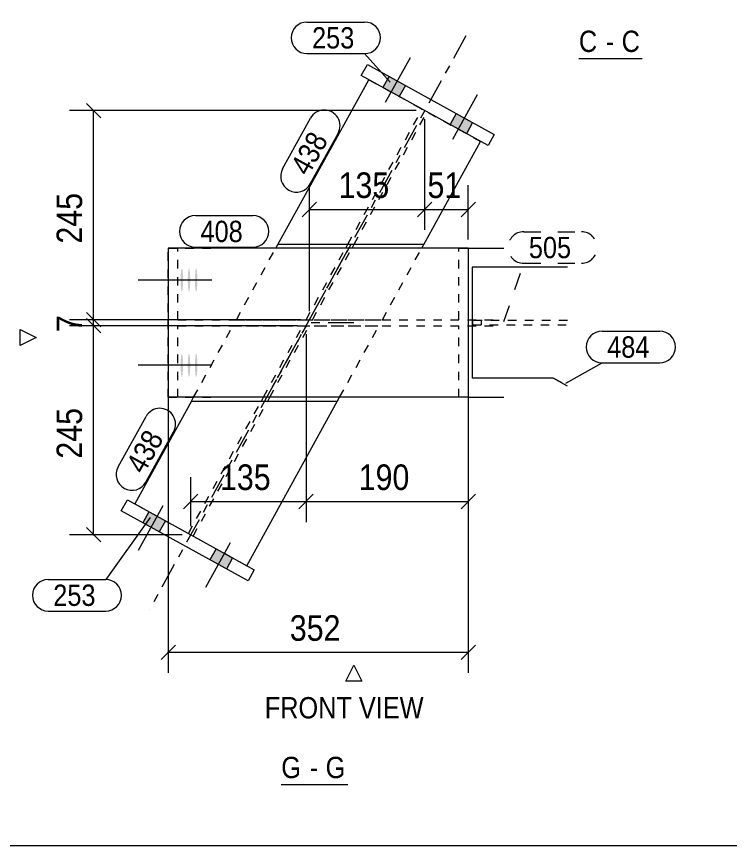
# Model space of a CAD drawing. Header units: millimetres. Extents: x 2 to 579, y 1 to 405.
# Drawn here: x 250.8 to 334.5, y 5 to 102.2 of the extents above; entities that cross this region are included whole.
import ezdxf

# ---------------------------------------------------------------- set-up
doc = ezdxf.new("R2010")
doc.units = ezdxf.units.MM
for name, pattern in [('XKITLINE00', [0]), ('XKITLINE01', [4, 1, -1, 1, -1]), ('XKITLINE02', [4, 2, -2]), ('XKITLINE03', [6, 3, -1, 1, -1])]:
    doc.linetypes.add(name, pattern=pattern)
for name, color, linetype, lineweight in [('Bolt', 3, 'Continuous', 0), ('Dimensions', 7, 'Continuous', 0), ('DrawingSheet', 5, 'Continuous', 0), ('OtherObjectType', 7, 'Continuous', 0), ('Part', 2, 'Continuous', 0), ('PartMark', 7, 'Continuous', 0)]:
    doc.layers.add(name, color=color, linetype=linetype, lineweight=lineweight)
doc.styles.add('ARIAL', font='ARIAL.TTF')

# ---------------------------------------------------------------- blocks, each defined once
blk = doc.blocks.new('*A91')
at = {"layer": 'Bolt'}
for points in [[(270.043, 71.322), (270.043, 71.355), (270.043, 71.388), (270.043, 71.421), (270.044, 71.454), (270.044, 71.487), (270.045, 71.52), (270.045, 71.552), (270.046, 71.585), (270.047, 71.617), (270.048, 71.649), (270.049, 71.681), (270.05, 71.712), (270.051, 71.744), (270.052, 71.775), (270.053, 71.805), (270.055, 71.836), (270.056, 71.866), (270.058, 71.896), (270.059, 71.925), (270.061, 71.954), (270.063, 71.983), (270.064, 72.011), (270.066, 72.039), (270.068, 72.066), (270.07, 72.093), (270.072, 72.119), (270.075, 72.145), (270.077, 72.171), (270.079, 72.195), (270.082, 72.22), (270.084, 72.243), (270.086, 72.266), (270.089, 72.289), (270.092, 72.311), (270.094, 72.332), (270.097, 72.353), (270.1, 72.373), (270.103, 72.392), (270.105, 72.411), (270.108, 72.429), (270.111, 72.447), (270.114, 72.463), (270.117, 72.479), (270.12, 72.495), (270.124, 72.509), (270.127, 72.523), (270.13, 72.536), (270.133, 72.548), (270.136, 72.56), (270.14, 72.571), (270.143, 72.581), (270.146, 72.59), (270.15, 72.598), (270.153, 72.606), (270.156, 72.613), (270.16, 72.619), (270.163, 72.624), (270.167, 72.629), (270.17, 72.632), (270.174, 72.635), (270.177, 72.637), (270.181, 72.638), (270.184, 72.639), (270.188, 72.638), (270.191, 72.637), (270.195, 72.635), (270.198, 72.632), (270.201, 72.629), (270.205, 72.624), (270.208, 72.619), (270.212, 72.613), (270.215, 72.606), (270.219, 72.598), (270.222, 72.59), (270.225, 72.581), (270.229, 72.571), (270.232, 72.56), (270.235, 72.548), (270.238, 72.536), (270.242, 72.523), (270.245, 72.509), (270.248, 72.495), (270.251, 72.479), (270.254, 72.463), (270.257, 72.447), (270.26, 72.429), (270.263, 72.411), (270.266, 72.392), (270.268, 72.373), (270.271, 72.353), (270.274, 72.332), (270.277, 72.311), (270.279, 72.289), (270.282, 72.266), (270.284, 72.243), (270.287, 72.22), (270.289, 72.195), (270.291, 72.171), (270.294, 72.145), (270.296, 72.119), (270.298, 72.093), (270.3, 72.066), (270.302, 72.039), (270.304, 72.011), (270.306, 71.983), (270.307, 71.954), (270.309, 71.925), (270.311, 71.896), (270.312, 71.866), (270.314, 71.836), (270.315, 71.805), (270.316, 71.775), (270.317, 71.744), (270.319, 71.712), (270.32, 71.681), (270.321, 71.649), (270.321, 71.617), (270.322, 71.585), (270.323, 71.552), (270.324, 71.52), (270.324, 71.487), (270.325, 71.454), (270.325, 71.421), (270.325, 71.388), (270.326, 71.355), (270.326, 71.322), (270.326, 71.289), (270.326, 71.256), (270.326, 71.223), (270.325, 71.189), (270.325, 71.156), (270.325, 71.123), (270.324, 71.091), (270.324, 71.058), (270.323, 71.025), (270.322, 70.993), (270.321, 70.961), (270.321, 70.929), (270.32, 70.897), (270.319, 70.865), (270.317, 70.834), (270.316, 70.803), (270.315, 70.772), (270.314, 70.742), (270.312, 70.712), (270.311, 70.682), (270.309, 70.652), (270.307, 70.623), (270.306, 70.595), (270.304, 70.567), (270.302, 70.539), (270.3, 70.511), (270.298, 70.485), (270.296, 70.458), (270.294, 70.432), (270.291, 70.407), (270.289, 70.382), (270.287, 70.358), (270.284, 70.334), (270.282, 70.311), (270.279, 70.288), (270.277, 70.267), (270.274, 70.245), (270.271, 70.224), (270.268, 70.204), (270.266, 70.185), (270.263, 70.166), (270.26, 70.148), (270.257, 70.131), (270.254, 70.114), (270.251, 70.098), (270.248, 70.083), (270.245, 70.068), (270.242, 70.055), (270.238, 70.042), (270.235, 70.029), (270.232, 70.018), (270.229, 70.007), (270.225, 69.997), (270.222, 69.988), (270.219, 69.979), (270.215, 69.972), (270.212, 69.965), (270.208, 69.959), (270.205, 69.953), (270.201, 69.949), (270.198, 69.945), (270.195, 69.942), (270.191, 69.94), (270.188, 69.939), (270.184, 69.939), (270.181, 69.939), (270.177, 69.94), (270.174, 69.942), (270.17, 69.945), (270.167, 69.949), (270.163, 69.953), (270.16, 69.959), (270.156, 69.965), (270.153, 69.972), (270.15, 69.979), (270.146, 69.988), (270.143, 69.997), (270.14, 70.007), (270.136, 70.018), (270.133, 70.029), (270.13, 70.042), (270.127, 70.055), (270.124, 70.068), (270.12, 70.083), (270.117, 70.098), (270.114, 70.114), (270.111, 70.131), (270.108, 70.148), (270.105, 70.166), (270.103, 70.185), (270.1, 70.204), (270.097, 70.224), (270.094, 70.245), (270.092, 70.267), (270.089, 70.288), (270.086, 70.311), (270.084, 70.334), (270.082, 70.358), (270.079, 70.382), (270.077, 70.407), (270.075, 70.432), (270.072, 70.458), (270.07, 70.485), (270.068, 70.511), (270.066, 70.539), (270.064, 70.567), (270.063, 70.595), (270.061, 70.623), (270.059, 70.652), (270.058, 70.682), (270.056, 70.712), (270.055, 70.742), (270.053, 70.772), (270.052, 70.803), (270.051, 70.834), (270.05, 70.865), (270.049, 70.897), (270.048, 70.929), (270.047, 70.961), (270.046, 70.993), (270.045, 71.025), (270.045, 71.058), (270.044, 71.091), (270.044, 71.123), (270.043, 71.156), (270.043, 71.189), (270.043, 71.223), (270.043, 71.256), (270.043, 71.289)], [(270.882, 71.322), (270.882, 71.355), (270.882, 71.388), (270.882, 71.421), (270.883, 71.454), (270.883, 71.487), (270.884, 71.52), (270.884, 71.552), (270.885, 71.585), (270.886, 71.617), (270.887, 71.649), (270.888, 71.681), (270.889, 71.712), (270.89, 71.744), (270.891, 71.775), (270.892, 71.805), (270.894, 71.836), (270.895, 71.866), (270.897, 71.896), (270.898, 71.925), (270.9, 71.954), (270.902, 71.983), (270.904, 72.011), (270.906, 72.039), (270.908, 72.066), (270.91, 72.093), (270.912, 72.119), (270.914, 72.145), (270.916, 72.171), (270.918, 72.195), (270.921, 72.22), (270.923, 72.243), (270.926, 72.266), (270.928, 72.289), (270.931, 72.311), (270.933, 72.332), (270.936, 72.353), (270.939, 72.373), (270.942, 72.392), (270.945, 72.411), (270.948, 72.429), (270.95, 72.447), (270.953, 72.463), (270.957, 72.479), (270.96, 72.495), (270.963, 72.509), (270.966, 72.523), (270.969, 72.536), (270.972, 72.548), (270.976, 72.56), (270.979, 72.571), (270.982, 72.581), (270.986, 72.59), (270.989, 72.598), (270.992, 72.606), (270.996, 72.613), (270.999, 72.619), (271.003, 72.624), (271.006, 72.629), (271.009, 72.632), (271.013, 72.635), (271.016, 72.637), (271.02, 72.638), (271.023, 72.639), (271.027, 72.638), (271.03, 72.637), (271.034, 72.635), (271.037, 72.632), (271.041, 72.629), (271.044, 72.624), (271.047, 72.619), (271.051, 72.613), (271.054, 72.606), (271.058, 72.598), (271.061, 72.59), (271.064, 72.581), (271.068, 72.571), (271.071, 72.56), (271.074, 72.548), (271.077, 72.536), (271.081, 72.523), (271.084, 72.509), (271.087, 72.495), (271.09, 72.479), (271.093, 72.463), (271.096, 72.447), (271.099, 72.429), (271.102, 72.411), (271.105, 72.392), (271.108, 72.373), (271.11, 72.353), (271.113, 72.332), (271.116, 72.311), (271.118, 72.289), (271.121, 72.266), (271.123, 72.243), (271.126, 72.22), (271.128, 72.195), (271.131, 72.171), (271.133, 72.145), (271.135, 72.119), (271.137, 72.093), (271.139, 72.066), (271.141, 72.039), (271.143, 72.011), (271.145, 71.983), (271.146, 71.954), (271.148, 71.925), (271.15, 71.896), (271.151, 71.866), (271.153, 71.836), (271.154, 71.805), (271.155, 71.775), (271.157, 71.744), (271.158, 71.712), (271.159, 71.681), (271.16, 71.649), (271.161, 71.617), (271.161, 71.585), (271.162, 71.552), (271.163, 71.52), (271.163, 71.487), (271.164, 71.454), (271.164, 71.421), (271.165, 71.388), (271.165, 71.355), (271.165, 71.322), (271.165, 71.289), (271.165, 71.256), (271.165, 71.223), (271.165, 71.189), (271.164, 71.156), (271.164, 71.123), (271.163, 71.091), (271.163, 71.058), (271.162, 71.025), (271.161, 70.993), (271.161, 70.961), (271.16, 70.929), (271.159, 70.897), (271.158, 70.865), (271.157, 70.834), (271.155, 70.803), (271.154, 70.772), (271.153, 70.742), (271.151, 70.712), (271.15, 70.682), (271.148, 70.652), (271.146, 70.623), (271.145, 70.595), (271.143, 70.567), (271.141, 70.539), (271.139, 70.511), (271.137, 70.485), (271.135, 70.458), (271.133, 70.432), (271.131, 70.407), (271.128, 70.382), (271.126, 70.358), (271.123, 70.334), (271.121, 70.311), (271.118, 70.288), (271.116, 70.267), (271.113, 70.245), (271.11, 70.224), (271.108, 70.204), (271.105, 70.185), (271.102, 70.166), (271.099, 70.148), (271.096, 70.131), (271.093, 70.114), (271.09, 70.098), (271.087, 70.083), (271.084, 70.068), (271.081, 70.055), (271.077, 70.042), (271.074, 70.029), (271.071, 70.018), (271.068, 70.007), (271.064, 69.997), (271.061, 69.988), (271.058, 69.979), (271.054, 69.972), (271.051, 69.965), (271.047, 69.959), (271.044, 69.953), (271.041, 69.949), (271.037, 69.945), (271.034, 69.942), (271.03, 69.94), (271.027, 69.939), (271.023, 69.939), (271.02, 69.939), (271.016, 69.94), (271.013, 69.942), (271.009, 69.945), (271.006, 69.949), (271.003, 69.953), (270.999, 69.959), (270.996, 69.965), (270.992, 69.972), (270.989, 69.979), (270.986, 69.988), (270.982, 69.997), (270.979, 70.007), (270.976, 70.018), (270.972, 70.029), (270.969, 70.042), (270.966, 70.055), (270.963, 70.068), (270.96, 70.083), (270.957, 70.098), (270.953, 70.114), (270.95, 70.131), (270.948, 70.148), (270.945, 70.166), (270.942, 70.185), (270.939, 70.204), (270.936, 70.224), (270.933, 70.245), (270.931, 70.267), (270.928, 70.288), (270.926, 70.311), (270.923, 70.334), (270.921, 70.358), (270.918, 70.382), (270.916, 70.407), (270.914, 70.432), (270.912, 70.458), (270.91, 70.485), (270.908, 70.511), (270.906, 70.539), (270.904, 70.567), (270.902, 70.595), (270.9, 70.623), (270.898, 70.652), (270.897, 70.682), (270.895, 70.712), (270.894, 70.742), (270.892, 70.772), (270.891, 70.803), (270.89, 70.834), (270.889, 70.865), (270.888, 70.897), (270.887, 70.929), (270.886, 70.961), (270.885, 70.993), (270.884, 71.025), (270.884, 71.058), (270.883, 71.091), (270.883, 71.123), (270.882, 71.156), (270.882, 71.189), (270.882, 71.223), (270.882, 71.256), (270.882, 71.289)], [(271.721, 71.322), (271.721, 71.355), (271.721, 71.388), (271.722, 71.421), (271.722, 71.454), (271.722, 71.487), (271.723, 71.52), (271.724, 71.552), (271.724, 71.585), (271.725, 71.617), (271.726, 71.649), (271.727, 71.681), (271.728, 71.712), (271.729, 71.744), (271.73, 71.775), (271.732, 71.805), (271.733, 71.836), (271.734, 71.866), (271.736, 71.896), (271.738, 71.925), (271.739, 71.954), (271.741, 71.983), (271.743, 72.011), (271.745, 72.039), (271.747, 72.066), (271.749, 72.093), (271.751, 72.119), (271.753, 72.145), (271.755, 72.171), (271.758, 72.195), (271.76, 72.22), (271.762, 72.243), (271.765, 72.266), (271.767, 72.289), (271.77, 72.311), (271.773, 72.332), (271.775, 72.353), (271.778, 72.373), (271.781, 72.392), (271.784, 72.411), (271.787, 72.429), (271.79, 72.447), (271.793, 72.463), (271.796, 72.479), (271.799, 72.495), (271.802, 72.509), (271.805, 72.523), (271.808, 72.536), (271.811, 72.548), (271.815, 72.56), (271.818, 72.571), (271.821, 72.581), (271.825, 72.59), (271.828, 72.598), (271.831, 72.606), (271.835, 72.613), (271.838, 72.619), (271.842, 72.624), (271.845, 72.629), (271.849, 72.632), (271.852, 72.635), (271.855, 72.637), (271.859, 72.638), (271.862, 72.639), (271.866, 72.638), (271.869, 72.637), (271.873, 72.635), (271.876, 72.632), (271.88, 72.629), (271.883, 72.624), (271.887, 72.619), (271.89, 72.613), (271.893, 72.606), (271.897, 72.598), (271.9, 72.59), (271.904, 72.581), (271.907, 72.571), (271.91, 72.56), (271.913, 72.548), (271.917, 72.536), (271.92, 72.523), (271.923, 72.509), (271.926, 72.495), (271.929, 72.479), (271.932, 72.463), (271.935, 72.447), (271.938, 72.429), (271.941, 72.411), (271.944, 72.392), (271.947, 72.373), (271.95, 72.353), (271.952, 72.332), (271.955, 72.311), (271.958, 72.289), (271.96, 72.266), (271.963, 72.243), (271.965, 72.22), (271.967, 72.195), (271.97, 72.171), (271.972, 72.145), (271.974, 72.119), (271.976, 72.093), (271.978, 72.066), (271.98, 72.039), (271.982, 72.011), (271.984, 71.983), (271.986, 71.954), (271.987, 71.925), (271.989, 71.896), (271.99, 71.866), (271.992, 71.836), (271.993, 71.805), (271.995, 71.775), (271.996, 71.744), (271.997, 71.712), (271.998, 71.681), (271.999, 71.649), (272, 71.617), (272.001, 71.585), (272.001, 71.552), (272.002, 71.52), (272.003, 71.487), (272.003, 71.454), (272.003, 71.421), (272.004, 71.388), (272.004, 71.355), (272.004, 71.322), (272.004, 71.289), (272.004, 71.256), (272.004, 71.223), (272.004, 71.189), (272.003, 71.156), (272.003, 71.123), (272.003, 71.091), (272.002, 71.058), (272.001, 71.025), (272.001, 70.993), (272, 70.961), (271.999, 70.929), (271.998, 70.897), (271.997, 70.865), (271.996, 70.834), (271.995, 70.803), (271.993, 70.772), (271.992, 70.742), (271.99, 70.712), (271.989, 70.682), (271.987, 70.652), (271.986, 70.623), (271.984, 70.595), (271.982, 70.567), (271.98, 70.539), (271.978, 70.511), (271.976, 70.485), (271.974, 70.458), (271.972, 70.432), (271.97, 70.407), (271.967, 70.382), (271.965, 70.358), (271.963, 70.334), (271.96, 70.311), (271.958, 70.288), (271.955, 70.267), (271.952, 70.245), (271.95, 70.224), (271.947, 70.204), (271.944, 70.185), (271.941, 70.166), (271.938, 70.148), (271.935, 70.131), (271.932, 70.114), (271.929, 70.098), (271.926, 70.083), (271.923, 70.068), (271.92, 70.055), (271.917, 70.042), (271.913, 70.029), (271.91, 70.018), (271.907, 70.007), (271.904, 69.997), (271.9, 69.988), (271.897, 69.979), (271.893, 69.972), (271.89, 69.965), (271.887, 69.959), (271.883, 69.953), (271.88, 69.949), (271.876, 69.945), (271.873, 69.942), (271.869, 69.94), (271.866, 69.939), (271.862, 69.939), (271.859, 69.939), (271.855, 69.94), (271.852, 69.942), (271.849, 69.945), (271.845, 69.949), (271.842, 69.953), (271.838, 69.959), (271.835, 69.965), (271.831, 69.972), (271.828, 69.979), (271.825, 69.988), (271.821, 69.997), (271.818, 70.007), (271.815, 70.018), (271.811, 70.029), (271.808, 70.042), (271.805, 70.055), (271.802, 70.068), (271.799, 70.083), (271.796, 70.098), (271.793, 70.114), (271.79, 70.131), (271.787, 70.148), (271.784, 70.166), (271.781, 70.185), (271.778, 70.204), (271.775, 70.224), (271.773, 70.245), (271.77, 70.267), (271.767, 70.288), (271.765, 70.311), (271.762, 70.334), (271.76, 70.358), (271.758, 70.382), (271.755, 70.407), (271.753, 70.432), (271.751, 70.458), (271.749, 70.485), (271.747, 70.511), (271.745, 70.539), (271.743, 70.567), (271.741, 70.595), (271.739, 70.623), (271.738, 70.652), (271.736, 70.682), (271.734, 70.712), (271.733, 70.742), (271.732, 70.772), (271.73, 70.803), (271.729, 70.834), (271.728, 70.865), (271.727, 70.897), (271.726, 70.929), (271.725, 70.961), (271.724, 70.993), (271.724, 71.025), (271.723, 71.058), (271.722, 71.091), (271.722, 71.123), (271.722, 71.156), (271.721, 71.189), (271.721, 71.223), (271.721, 71.256), (271.721, 71.289)], [(270.043, 61.322), (270.043, 61.355), (270.043, 61.388), (270.043, 61.421), (270.044, 61.454), (270.044, 61.487), (270.045, 61.52), (270.045, 61.552), (270.046, 61.585), (270.047, 61.617), (270.048, 61.649), (270.049, 61.681), (270.05, 61.712), (270.051, 61.744), (270.052, 61.775), (270.053, 61.805), (270.055, 61.836), (270.056, 61.866), (270.058, 61.896), (270.059, 61.925), (270.061, 61.954), (270.063, 61.983), (270.064, 62.011), (270.066, 62.039), (270.068, 62.066), (270.07, 62.093), (270.072, 62.119), (270.075, 62.145), (270.077, 62.171), (270.079, 62.195), (270.082, 62.22), (270.084, 62.243), (270.086, 62.266), (270.089, 62.289), (270.092, 62.311), (270.094, 62.332), (270.097, 62.353), (270.1, 62.373), (270.103, 62.392), (270.105, 62.411), (270.108, 62.429), (270.111, 62.447), (270.114, 62.463), (270.117, 62.479), (270.12, 62.495), (270.124, 62.509), (270.127, 62.523), (270.13, 62.536), (270.133, 62.548), (270.136, 62.56), (270.14, 62.571), (270.143, 62.581), (270.146, 62.59), (270.15, 62.598), (270.153, 62.606), (270.156, 62.613), (270.16, 62.619), (270.163, 62.624), (270.167, 62.629), (270.17, 62.632), (270.174, 62.635), (270.177, 62.637), (270.181, 62.638), (270.184, 62.639), (270.188, 62.638), (270.191, 62.637), (270.195, 62.635), (270.198, 62.632), (270.201, 62.629), (270.205, 62.624), (270.208, 62.619), (270.212, 62.613), (270.215, 62.606), (270.219, 62.598), (270.222, 62.59), (270.225, 62.581), (270.229, 62.571), (270.232, 62.56), (270.235, 62.548), (270.238, 62.536), (270.242, 62.523), (270.245, 62.509), (270.248, 62.495), (270.251, 62.479), (270.254, 62.463), (270.257, 62.447), (270.26, 62.429), (270.263, 62.411), (270.266, 62.392), (270.268, 62.373), (270.271, 62.353), (270.274, 62.332), (270.277, 62.311), (270.279, 62.289), (270.282, 62.266), (270.284, 62.243), (270.287, 62.22), (270.289, 62.195), (270.291, 62.171), (270.294, 62.145), (270.296, 62.119), (270.298, 62.093), (270.3, 62.066), (270.302, 62.039), (270.304, 62.011), (270.306, 61.983), (270.307, 61.954), (270.309, 61.925), (270.311, 61.896), (270.312, 61.866), (270.314, 61.836), (270.315, 61.805), (270.316, 61.775), (270.317, 61.744), (270.319, 61.712), (270.32, 61.681), (270.321, 61.649), (270.321, 61.617), (270.322, 61.585), (270.323, 61.552), (270.324, 61.52), (270.324, 61.487), (270.325, 61.454), (270.325, 61.421), (270.325, 61.388), (270.326, 61.355), (270.326, 61.322), (270.326, 61.289), (270.326, 61.256), (270.326, 61.223), (270.325, 61.189), (270.325, 61.156), (270.325, 61.123), (270.324, 61.091), (270.324, 61.058), (270.323, 61.025), (270.322, 60.993), (270.321, 60.961), (270.321, 60.929), (270.32, 60.897), (270.319, 60.865), (270.317, 60.834), (270.316, 60.803), (270.315, 60.772), (270.314, 60.742), (270.312, 60.712), (270.311, 60.682), (270.309, 60.652), (270.307, 60.623), (270.306, 60.595), (270.304, 60.567), (270.302, 60.539), (270.3, 60.511), (270.298, 60.485), (270.296, 60.458), (270.294, 60.432), (270.291, 60.407), (270.289, 60.382), (270.287, 60.358), (270.284, 60.334), (270.282, 60.311), (270.279, 60.288), (270.277, 60.267), (270.274, 60.245), (270.271, 60.224), (270.268, 60.204), (270.266, 60.185), (270.263, 60.166), (270.26, 60.148), (270.257, 60.131), (270.254, 60.114), (270.251, 60.098), (270.248, 60.083), (270.245, 60.068), (270.242, 60.055), (270.238, 60.042), (270.235, 60.029), (270.232, 60.018), (270.229, 60.007), (270.225, 59.997), (270.222, 59.988), (270.219, 59.979), (270.215, 59.972), (270.212, 59.965), (270.208, 59.959), (270.205, 59.953), (270.201, 59.949), (270.198, 59.945), (270.195, 59.942), (270.191, 59.94), (270.188, 59.939), (270.184, 59.939), (270.181, 59.939), (270.177, 59.94), (270.174, 59.942), (270.17, 59.945), (270.167, 59.949), (270.163, 59.953), (270.16, 59.959), (270.156, 59.965), (270.153, 59.972), (270.15, 59.979), (270.146, 59.988), (270.143, 59.997), (270.14, 60.007), (270.136, 60.018), (270.133, 60.029), (270.13, 60.042), (270.127, 60.055), (270.124, 60.068), (270.12, 60.083), (270.117, 60.098), (270.114, 60.114), (270.111, 60.131), (270.108, 60.148), (270.105, 60.166), (270.103, 60.185), (270.1, 60.204), (270.097, 60.224), (270.094, 60.245), (270.092, 60.267), (270.089, 60.288), (270.086, 60.311), (270.084, 60.334), (270.082, 60.358), (270.079, 60.382), (270.077, 60.407), (270.075, 60.432), (270.072, 60.458), (270.07, 60.485), (270.068, 60.511), (270.066, 60.539), (270.064, 60.567), (270.063, 60.595), (270.061, 60.623), (270.059, 60.652), (270.058, 60.682), (270.056, 60.712), (270.055, 60.742), (270.053, 60.772), (270.052, 60.803), (270.051, 60.834), (270.05, 60.865), (270.049, 60.897), (270.048, 60.929), (270.047, 60.961), (270.046, 60.993), (270.045, 61.025), (270.045, 61.058), (270.044, 61.091), (270.044, 61.123), (270.043, 61.156), (270.043, 61.189), (270.043, 61.223), (270.043, 61.256), (270.043, 61.289)], [(270.882, 61.322), (270.882, 61.355), (270.882, 61.388), (270.882, 61.421), (270.883, 61.454), (270.883, 61.487), (270.884, 61.52), (270.884, 61.552), (270.885, 61.585), (270.886, 61.617), (270.887, 61.649), (270.888, 61.681), (270.889, 61.712), (270.89, 61.744), (270.891, 61.775), (270.892, 61.805), (270.894, 61.836), (270.895, 61.866), (270.897, 61.896), (270.898, 61.925), (270.9, 61.954), (270.902, 61.983), (270.904, 62.011), (270.906, 62.039), (270.908, 62.066), (270.91, 62.093), (270.912, 62.119), (270.914, 62.145), (270.916, 62.171), (270.918, 62.195), (270.921, 62.22), (270.923, 62.243), (270.926, 62.266), (270.928, 62.289), (270.931, 62.311), (270.933, 62.332), (270.936, 62.353), (270.939, 62.373), (270.942, 62.392), (270.945, 62.411), (270.948, 62.429), (270.95, 62.447), (270.953, 62.463), (270.957, 62.479), (270.96, 62.495), (270.963, 62.509), (270.966, 62.523), (270.969, 62.536), (270.972, 62.548), (270.976, 62.56), (270.979, 62.571), (270.982, 62.581), (270.986, 62.59), (270.989, 62.598), (270.992, 62.606), (270.996, 62.613), (270.999, 62.619), (271.003, 62.624), (271.006, 62.629), (271.009, 62.632), (271.013, 62.635), (271.016, 62.637), (271.02, 62.638), (271.023, 62.639), (271.027, 62.638), (271.03, 62.637), (271.034, 62.635), (271.037, 62.632), (271.041, 62.629), (271.044, 62.624), (271.047, 62.619), (271.051, 62.613), (271.054, 62.606), (271.058, 62.598), (271.061, 62.59), (271.064, 62.581), (271.068, 62.571), (271.071, 62.56), (271.074, 62.548), (271.077, 62.536), (271.081, 62.523), (271.084, 62.509), (271.087, 62.495), (271.09, 62.479), (271.093, 62.463), (271.096, 62.447), (271.099, 62.429), (271.102, 62.411), (271.105, 62.392), (271.108, 62.373), (271.11, 62.353), (271.113, 62.332), (271.116, 62.311), (271.118, 62.289), (271.121, 62.266), (271.123, 62.243), (271.126, 62.22), (271.128, 62.195), (271.131, 62.171), (271.133, 62.145), (271.135, 62.119), (271.137, 62.093), (271.139, 62.066), (271.141, 62.039), (271.143, 62.011), (271.145, 61.983), (271.146, 61.954), (271.148, 61.925), (271.15, 61.896), (271.151, 61.866), (271.153, 61.836), (271.154, 61.805), (271.155, 61.775), (271.157, 61.744), (271.158, 61.712), (271.159, 61.681), (271.16, 61.649), (271.161, 61.617), (271.161, 61.585), (271.162, 61.552), (271.163, 61.52), (271.163, 61.487), (271.164, 61.454), (271.164, 61.421), (271.165, 61.388), (271.165, 61.355), (271.165, 61.322), (271.165, 61.289), (271.165, 61.256), (271.165, 61.223), (271.165, 61.189), (271.164, 61.156), (271.164, 61.123), (271.163, 61.091), (271.163, 61.058), (271.162, 61.025), (271.161, 60.993), (271.161, 60.961), (271.16, 60.929), (271.159, 60.897), (271.158, 60.865), (271.157, 60.834), (271.155, 60.803), (271.154, 60.772), (271.153, 60.742), (271.151, 60.712), (271.15, 60.682), (271.148, 60.652), (271.146, 60.623), (271.145, 60.595), (271.143, 60.567), (271.141, 60.539), (271.139, 60.511), (271.137, 60.485), (271.135, 60.458), (271.133, 60.432), (271.131, 60.407), (271.128, 60.382), (271.126, 60.358), (271.123, 60.334), (271.121, 60.311), (271.118, 60.288), (271.116, 60.267), (271.113, 60.245), (271.11, 60.224), (271.108, 60.204), (271.105, 60.185), (271.102, 60.166), (271.099, 60.148), (271.096, 60.131), (271.093, 60.114), (271.09, 60.098), (271.087, 60.083), (271.084, 60.068), (271.081, 60.055), (271.077, 60.042), (271.074, 60.029), (271.071, 60.018), (271.068, 60.007), (271.064, 59.997), (271.061, 59.988), (271.058, 59.979), (271.054, 59.972), (271.051, 59.965), (271.047, 59.959), (271.044, 59.953), (271.041, 59.949), (271.037, 59.945), (271.034, 59.942), (271.03, 59.94), (271.027, 59.939), (271.023, 59.939), (271.02, 59.939), (271.016, 59.94), (271.013, 59.942), (271.009, 59.945), (271.006, 59.949), (271.003, 59.953), (270.999, 59.959), (270.996, 59.965), (270.992, 59.972), (270.989, 59.979), (270.986, 59.988), (270.982, 59.997), (270.979, 60.007), (270.976, 60.018), (270.972, 60.029), (270.969, 60.042), (270.966, 60.055), (270.963, 60.068), (270.96, 60.083), (270.957, 60.098), (270.953, 60.114), (270.95, 60.131), (270.948, 60.148), (270.945, 60.166), (270.942, 60.185), (270.939, 60.204), (270.936, 60.224), (270.933, 60.245), (270.931, 60.267), (270.928, 60.288), (270.926, 60.311), (270.923, 60.334), (270.921, 60.358), (270.918, 60.382), (270.916, 60.407), (270.914, 60.432), (270.912, 60.458), (270.91, 60.485), (270.908, 60.511), (270.906, 60.539), (270.904, 60.567), (270.902, 60.595), (270.9, 60.623), (270.898, 60.652), (270.897, 60.682), (270.895, 60.712), (270.894, 60.742), (270.892, 60.772), (270.891, 60.803), (270.89, 60.834), (270.889, 60.865), (270.888, 60.897), (270.887, 60.929), (270.886, 60.961), (270.885, 60.993), (270.884, 61.025), (270.884, 61.058), (270.883, 61.091), (270.883, 61.123), (270.882, 61.156), (270.882, 61.189), (270.882, 61.223), (270.882, 61.256), (270.882, 61.289)], [(271.721, 61.322), (271.721, 61.355), (271.721, 61.388), (271.722, 61.421), (271.722, 61.454), (271.722, 61.487), (271.723, 61.52), (271.724, 61.552), (271.724, 61.585), (271.725, 61.617), (271.726, 61.649), (271.727, 61.681), (271.728, 61.712), (271.729, 61.744), (271.73, 61.775), (271.732, 61.805), (271.733, 61.836), (271.734, 61.866), (271.736, 61.896), (271.738, 61.925), (271.739, 61.954), (271.741, 61.983), (271.743, 62.011), (271.745, 62.039), (271.747, 62.066), (271.749, 62.093), (271.751, 62.119), (271.753, 62.145), (271.755, 62.171), (271.758, 62.195), (271.76, 62.22), (271.762, 62.243), (271.765, 62.266), (271.767, 62.289), (271.77, 62.311), (271.773, 62.332), (271.775, 62.353), (271.778, 62.373), (271.781, 62.392), (271.784, 62.411), (271.787, 62.429), (271.79, 62.447), (271.793, 62.463), (271.796, 62.479), (271.799, 62.495), (271.802, 62.509), (271.805, 62.523), (271.808, 62.536), (271.811, 62.548), (271.815, 62.56), (271.818, 62.571), (271.821, 62.581), (271.825, 62.59), (271.828, 62.598), (271.831, 62.606), (271.835, 62.613), (271.838, 62.619), (271.842, 62.624), (271.845, 62.629), (271.849, 62.632), (271.852, 62.635), (271.855, 62.637), (271.859, 62.638), (271.862, 62.639), (271.866, 62.638), (271.869, 62.637), (271.873, 62.635), (271.876, 62.632), (271.88, 62.629), (271.883, 62.624), (271.887, 62.619), (271.89, 62.613), (271.893, 62.606), (271.897, 62.598), (271.9, 62.59), (271.904, 62.581), (271.907, 62.571), (271.91, 62.56), (271.913, 62.548), (271.917, 62.536), (271.92, 62.523), (271.923, 62.509), (271.926, 62.495), (271.929, 62.479), (271.932, 62.463), (271.935, 62.447), (271.938, 62.429), (271.941, 62.411), (271.944, 62.392), (271.947, 62.373), (271.95, 62.353), (271.952, 62.332), (271.955, 62.311), (271.958, 62.289), (271.96, 62.266), (271.963, 62.243), (271.965, 62.22), (271.967, 62.195), (271.97, 62.171), (271.972, 62.145), (271.974, 62.119), (271.976, 62.093), (271.978, 62.066), (271.98, 62.039), (271.982, 62.011), (271.984, 61.983), (271.986, 61.954), (271.987, 61.925), (271.989, 61.896), (271.99, 61.866), (271.992, 61.836), (271.993, 61.805), (271.995, 61.775), (271.996, 61.744), (271.997, 61.712), (271.998, 61.681), (271.999, 61.649), (272, 61.617), (272.001, 61.585), (272.001, 61.552), (272.002, 61.52), (272.003, 61.487), (272.003, 61.454), (272.003, 61.421), (272.004, 61.388), (272.004, 61.355), (272.004, 61.322), (272.004, 61.289), (272.004, 61.256), (272.004, 61.223), (272.004, 61.189), (272.003, 61.156), (272.003, 61.123), (272.003, 61.091), (272.002, 61.058), (272.001, 61.025), (272.001, 60.993), (272, 60.961), (271.999, 60.929), (271.998, 60.897), (271.997, 60.865), (271.996, 60.834), (271.995, 60.803), (271.993, 60.772), (271.992, 60.742), (271.99, 60.712), (271.989, 60.682), (271.987, 60.652), (271.986, 60.623), (271.984, 60.595), (271.982, 60.567), (271.98, 60.539), (271.978, 60.511), (271.976, 60.485), (271.974, 60.458), (271.972, 60.432), (271.97, 60.407), (271.967, 60.382), (271.965, 60.358), (271.963, 60.334), (271.96, 60.311), (271.958, 60.288), (271.955, 60.267), (271.952, 60.245), (271.95, 60.224), (271.947, 60.204), (271.944, 60.185), (271.941, 60.166), (271.938, 60.148), (271.935, 60.131), (271.932, 60.114), (271.929, 60.098), (271.926, 60.083), (271.923, 60.068), (271.92, 60.055), (271.917, 60.042), (271.913, 60.029), (271.91, 60.018), (271.907, 60.007), (271.904, 59.997), (271.9, 59.988), (271.897, 59.979), (271.893, 59.972), (271.89, 59.965), (271.887, 59.959), (271.883, 59.953), (271.88, 59.949), (271.876, 59.945), (271.873, 59.942), (271.869, 59.94), (271.866, 59.939), (271.862, 59.939), (271.859, 59.939), (271.855, 59.94), (271.852, 59.942), (271.849, 59.945), (271.845, 59.949), (271.842, 59.953), (271.838, 59.959), (271.835, 59.965), (271.831, 59.972), (271.828, 59.979), (271.825, 59.988), (271.821, 59.997), (271.818, 60.007), (271.815, 60.018), (271.811, 60.029), (271.808, 60.042), (271.805, 60.055), (271.802, 60.068), (271.799, 60.083), (271.796, 60.098), (271.793, 60.114), (271.79, 60.131), (271.787, 60.148), (271.784, 60.166), (271.781, 60.185), (271.778, 60.204), (271.775, 60.224), (271.773, 60.245), (271.77, 60.267), (271.767, 60.288), (271.765, 60.311), (271.762, 60.334), (271.76, 60.358), (271.758, 60.382), (271.755, 60.407), (271.753, 60.432), (271.751, 60.458), (271.749, 60.485), (271.747, 60.511), (271.745, 60.539), (271.743, 60.567), (271.741, 60.595), (271.739, 60.623), (271.738, 60.652), (271.736, 60.682), (271.734, 60.712), (271.733, 60.742), (271.732, 60.772), (271.73, 60.803), (271.729, 60.834), (271.728, 60.865), (271.727, 60.897), (271.726, 60.929), (271.725, 60.961), (271.724, 60.993), (271.724, 61.025), (271.723, 61.058), (271.722, 61.091), (271.722, 61.123), (271.722, 61.156), (271.721, 61.189), (271.721, 61.223), (271.721, 61.256), (271.721, 61.289)]]:
    blk.add_hatch(color=3, dxfattribs=at).paths.add_polyline_path(points, flags=17)
at = {"layer": 'Bolt', "color": 3, "linetype": 'XKITLINE00', "lineweight": 0}
for p, q in [((272.024, 71.289), (265.063, 71.289)), ((272.863, 71.289), (265.902, 71.289)), ((273.702, 71.289), (266.741, 71.289)), ((272.024, 61.289), (265.063, 61.289)), ((272.863, 61.289), (265.902, 61.289)), ((273.702, 61.289), (266.741, 61.289))]:
    blk.add_line(p, q, dxfattribs=at)
blk = doc.blocks.new('*A92')
at = {"layer": 'Bolt'}
for points in [[(296.42, 94.11), (295.696, 92.797), (293.769, 93.86), (294.494, 95.173)], [(296.42, 94.11), (295.696, 92.797), (293.769, 93.86), (294.494, 95.173)], [(296.42, 94.11), (295.696, 92.797), (293.769, 93.86), (294.494, 95.173)], [(304.3, 89.762), (303.575, 88.448), (301.649, 89.511), (302.374, 90.825)], [(304.3, 89.762), (303.575, 88.448), (301.649, 89.511), (302.374, 90.825)], [(304.3, 89.762), (303.575, 88.448), (301.649, 89.511), (302.374, 90.825)]]:
    blk.add_hatch(color=3, dxfattribs=at).paths.add_polyline_path(points, flags=17)
at = {"layer": 'Bolt', "color": 3, "linetype": 'XKITLINE00', "lineweight": 0}
for p, q in [((296.955, 97.356), (294.056, 92.102)), ((296.955, 97.356), (294.056, 92.102)), ((296.955, 97.356), (294.056, 92.102)), ((294.494, 95.173), (293.769, 93.86)), ((294.494, 95.173), (293.769, 93.86)), ((294.494, 95.173), (293.769, 93.86)), ((296.42, 94.11), (295.696, 92.797)), ((296.42, 94.11), (295.696, 92.797)), ((296.42, 94.11), (295.696, 92.797)), ((304.835, 93.007), (301.936, 87.754)), ((304.835, 93.007), (301.936, 87.754)), ((304.835, 93.007), (301.936, 87.754)), ((302.374, 90.825), (301.649, 89.511)), ((302.374, 90.825), (301.649, 89.511)), ((302.374, 90.825), (301.649, 89.511)), ((304.3, 89.762), (303.575, 88.448)), ((304.3, 89.762), (303.575, 88.448)), ((304.3, 89.762), (303.575, 88.448))]:
    blk.add_line(p, q, dxfattribs=at)
blk = doc.blocks.new('*A93')
at = {"layer": 'Bolt'}
for points in [[(268.253, 43.066), (267.528, 41.753), (265.602, 42.816), (266.327, 44.129)], [(268.253, 43.066), (267.528, 41.753), (265.602, 42.816), (266.327, 44.129)], [(268.253, 43.066), (267.528, 41.753), (265.602, 42.816), (266.327, 44.129)], [(276.133, 38.718), (275.408, 37.405), (273.482, 38.467), (274.206, 39.781)], [(276.133, 38.718), (275.408, 37.405), (273.482, 38.467), (274.206, 39.781)], [(276.133, 38.718), (275.408, 37.405), (273.482, 38.467), (274.206, 39.781)]]:
    blk.add_hatch(color=3, dxfattribs=at).paths.add_polyline_path(points, flags=17)
at = {"layer": 'Bolt', "color": 3, "linetype": 'XKITLINE00', "lineweight": 0}
for p, q in [((267.966, 44.823), (265.067, 39.57)), ((267.966, 44.823), (265.067, 39.57)), ((267.966, 44.823), (265.067, 39.57)), ((266.327, 44.129), (265.602, 42.816)), ((266.327, 44.129), (265.602, 42.816)), ((266.327, 44.129), (265.602, 42.816)), ((268.253, 43.066), (267.528, 41.753)), ((268.253, 43.066), (267.528, 41.753)), ((268.253, 43.066), (267.528, 41.753)), ((275.846, 40.475), (272.947, 35.222)), ((275.846, 40.475), (272.947, 35.222)), ((275.846, 40.475), (272.947, 35.222)), ((274.206, 39.781), (273.482, 38.467)), ((274.206, 39.781), (273.482, 38.467)), ((274.206, 39.781), (273.482, 38.467)), ((276.133, 38.718), (275.408, 37.405)), ((276.133, 38.718), (275.408, 37.405)), ((276.133, 38.718), (275.408, 37.405))]:
    blk.add_line(p, q, dxfattribs=at)
blk = doc.blocks.new('*A94')
at = {"layer": 'Part', "color": 7, "linetype": 'XKITLINE01', "lineweight": 0}
for p, q in [((268.591, 75.039), (273.865, 75.039)), ((268.591, 57.539), (268.591, 75.039)), ((269.697, 66.639), (269.697, 75.039)), ((302.679, 75.039), (303.785, 75.039)), ((302.679, 66.639), (302.679, 75.039)), ((303.785, 75.039), (303.785, 57.539)), ((269.697, 66.639), (306.847, 66.639)), ((269.697, 65.939), (306.847, 65.939)), ((269.697, 57.539), (269.697, 65.939)), ((302.679, 57.539), (302.679, 65.939)), ((268.591, 57.539), (273.865, 57.539)), ((303.785, 57.539), (302.679, 57.539))]:
    blk.add_line(p, q, dxfattribs=at)
at = {"layer": 'Part', "color": 2, "linetype": 'XKITLINE00', "lineweight": 0}
for p, q in [((303.785, 75.039), (307.953, 75.039)), ((303.785, 57.539), (307.953, 57.539))]:
    blk.add_line(p, q, dxfattribs=at)
at = {"layer": 'Part', "color": 7, "linetype": 'XKITLINE03', "lineweight": 0}
blk.add_line((290.356, 66.289), (285.139, 66.289), dxfattribs=at)
blk = doc.blocks.new('*A95')
at = {"layer": 'Part', "color": 7, "linetype": 'XKITLINE03', "lineweight": 0}
blk.add_line((289.589, 74.694), (266.398, 32.668), dxfattribs=at)
at = {"layer": 'Part', "color": 7, "linetype": 'XKITLINE01', "lineweight": 0}
for p, q in [((271.556, 57.539), (276.192, 65.939)), ((276.192, 65.939), (293.324, 65.939)), ((279.751, 57.539), (284.387, 65.939)), ((280.494, 57.539), (285.129, 65.939)), ((288.689, 57.539), (293.324, 65.939)), ((270.945, 41.58), (279.51, 57.101)), ((271.514, 41.266), (280.252, 57.101)), ((264.663, 45.047), (277.796, 37.8))]:
    blk.add_line(p, q, dxfattribs=at)
at = {"layer": 'Part', "color": 2, "linetype": 'XKITLINE00', "lineweight": 0}
for p, q in [((271.315, 57.101), (271.556, 57.539)), ((277.796, 37.8), (288.689, 57.539)), ((279.51, 57.101), (279.751, 57.539)), ((280.252, 57.101), (280.494, 57.539)), ((271.315, 57.101), (264.663, 45.047)), ((271.315, 57.101), (288.447, 57.101))]:
    blk.add_line(p, q, dxfattribs=at)
blk = doc.blocks.new('*A96')
at = {"layer": 'Part', "color": 7, "linetype": 'XKITLINE03', "lineweight": 0}
blk.add_line((303.504, 99.909), (280.313, 57.883), dxfattribs=at)
at = {"layer": 'Part', "color": 2, "linetype": 'XKITLINE00', "lineweight": 0}
for p, q in [((281.213, 75.039), (292.106, 94.778)), ((298.346, 75.039), (305.239, 87.53)), ((281.455, 75.477), (298.587, 75.477)), ((289.408, 75.039), (289.65, 75.477)), ((290.151, 75.039), (290.392, 75.477))]:
    blk.add_line(p, q, dxfattribs=at)
at = {"layer": 'Part', "color": 7, "linetype": 'XKITLINE01', "lineweight": 0}
for p, q in [((292.106, 94.778), (305.239, 87.53)), ((289.65, 75.477), (298.388, 91.311)), ((290.392, 75.477), (298.957, 90.997)), ((276.578, 66.639), (281.213, 75.039)), ((284.773, 66.639), (289.408, 75.039)), ((285.515, 66.639), (290.151, 75.039)), ((293.71, 66.639), (298.346, 75.039)), ((293.71, 66.639), (298.346, 75.039)), ((276.578, 66.639), (293.71, 66.639))]:
    blk.add_line(p, q, dxfattribs=at)
blk = doc.blocks.new('*A97')
at = {"layer": 'Part', "color": 2, "linetype": 'XKITLINE00', "lineweight": 0}
for p, q in [((291.23, 95.261), (291.955, 96.574)), ((291.955, 96.574), (306.839, 88.361)), ((306.114, 87.047), (291.23, 95.261)), ((306.839, 88.361), (306.114, 87.047))]:
    blk.add_line(p, q, dxfattribs=at)
blk = doc.blocks.new('*A98')
at = {"layer": 'Part', "color": 2, "linetype": 'XKITLINE00', "lineweight": 0}
for p, q in [((263.063, 44.217), (263.788, 45.53)), ((263.788, 45.53), (278.672, 37.317)), ((277.947, 36.003), (263.063, 44.217)), ((278.672, 37.317), (277.947, 36.003))]:
    blk.add_line(p, q, dxfattribs=at)
blk = doc.blocks.new('*A99')
at = {"layer": 'Part', "color": 2, "linetype": 'XKITLINE00', "lineweight": 0}
for p, q in [((303.785, 75.039), (268.591, 75.039)), ((268.591, 75.039), (268.591, 57.539)), ((303.785, 75.039), (303.785, 57.539)), ((303.785, 57.539), (268.591, 57.539))]:
    blk.add_line(p, q, dxfattribs=at)
blk = doc.blocks.new('*A100')
at = {"layer": 'Part', "color": 7, "linetype": 'XKITLINE01', "lineweight": 0}
for p, q in [((315.428, 66.539), (304.287, 66.539)), ((304.287, 66.539), (304.287, 66.039)), ((305.336, 66.039), (305.336, 66.539)), ((304.287, 66.039), (315.428, 66.039))]:
    blk.add_line(p, q, dxfattribs=at)
blk = doc.blocks.new('*A101')
at = {"layer": 'Part', "color": 2, "linetype": 'XKITLINE00', "lineweight": 0}
for p, q in [((315.428, 72.789), (304.235, 72.789)), ((304.235, 72.789), (304.235, 59.789)), ((313.752, 59.789), (304.235, 59.789)), ((313.752, 59.789), (313.804, 59.789)), ((313.752, 59.789), (313.804, 59.789)), ((315.428, 58.858), (313.752, 59.789))]:
    blk.add_line(p, q, dxfattribs=at)
at = {"layer": 'Part', "color": 7, "linetype": 'XKITLINE01', "lineweight": 0}
for p, q in [((304.287, 59.789), (304.287, 72.789)), ((313.804, 59.789), (315.428, 58.887))]:
    blk.add_line(p, q, dxfattribs=at)
blk = doc.blocks.new('*A102')
at = {"layer": 'DrawingSheet', "color": 5, "linetype": 'XKITLINE00', "lineweight": 0}
blk.add_line((5, 5), (579, 5), dxfattribs=at)
blk = doc.blocks.new('*A259')
at = {"layer": 'OtherObjectType', "color": 7, "linetype": 'XKITLINE00', "lineweight": 0}
for p, q in [((274.503, 130.691), (274.503, 132.566)), ((274.503, 132.566), (276.378, 131.628)), ((276.378, 131.628), (274.503, 130.691)), ((276.378, 131.628), (276.378, 131.628)), ((324.165, 109.403), (325.103, 111.278)), ((325.103, 111.278), (326.04, 109.403)), ((325.103, 111.278), (325.103, 111.278)), ((326.04, 109.403), (324.165, 109.403)), ((316.766, 97.278), (324.19, 97.278))]:
    blk.add_line(p, q, dxfattribs=at)
at = {"layer": 'OtherObjectType', "color": 7, "style": 'ARIAL', "width": 0.85}
blk.add_text('TOP VIEW', height=2.5, rotation=90, dxfattribs=at).set_placement((272.628, 123.478))
for s, p in [('FRONT VIEW', (314.639, 105.028)), ('C', (316.766, 98.028)), ('C', (321.782, 98.028)), ('-', (319.923, 98.028))]:
    blk.add_text(s, height=2.5, dxfattribs=at).set_placement(p)
blk = doc.blocks.new('*A260')
at = {"layer": 'Dimensions', "color": 7, "linetype": 'XKITLINE00', "lineweight": 0}
for p, q in [((258.986, 66.787), (260.683, 65.09)), ((283.758, 65.939), (256.985, 65.939)), ((259.835, 41.423), (259.835, 65.939)), ((258.986, 42.272), (260.683, 40.575)), ((270.23, 41.423), (256.985, 41.423))]:
    blk.add_line(p, q, dxfattribs=at)
at = {"layer": 'Dimensions', "color": 3}
for p in [(259.835, 65.939), (259.835, 41.423)]:
    blk.add_point(p, dxfattribs=at)
at = {"layer": 'Dimensions', "color": 3, "style": 'ARIAL', "width": 0.85}
blk.add_text('245', height=3, rotation=90.00021, dxfattribs=at).set_placement((258.485, 50.343))
blk = doc.blocks.new('*A261')
at = {"layer": 'Dimensions', "color": 7, "linetype": 'XKITLINE00', "lineweight": 0}
for p, q in [((258.986, 67.487), (260.683, 65.79)), ((284.144, 66.639), (256.985, 66.639)), ((258.986, 66.787), (260.683, 65.09)), ((259.835, 65.939), (259.835, 66.639)), ((283.758, 65.939), (256.985, 65.939))]:
    blk.add_line(p, q, dxfattribs=at)
at = {"layer": 'Dimensions', "color": 3}
for p in [(259.835, 66.639), (259.835, 65.939)]:
    blk.add_point(p, dxfattribs=at)
at = {"layer": 'Dimensions', "color": 3, "style": 'ARIAL', "width": 0.85}
blk.add_text('7', height=3, rotation=90.00021, dxfattribs=at).set_placement((258.485, 65.176))
blk = doc.blocks.new('*A262')
at = {"layer": 'Dimensions', "color": 7, "linetype": 'XKITLINE00', "lineweight": 0}
for p, q in [((258.986, 92.003), (260.683, 90.306)), ((297.672, 91.154), (256.985, 91.154)), ((259.835, 66.639), (259.835, 91.154)), ((258.986, 67.487), (260.683, 65.79)), ((284.144, 66.639), (256.985, 66.639))]:
    blk.add_line(p, q, dxfattribs=at)
at = {"layer": 'Dimensions', "color": 3}
for p in [(259.835, 91.154), (259.835, 66.639)]:
    blk.add_point(p, dxfattribs=at)
at = {"layer": 'Dimensions', "color": 3, "style": 'ARIAL', "width": 0.85}
blk.add_text('245', height=3, rotation=90.00021, dxfattribs=at).set_placement((258.485, 75.559))
blk = doc.blocks.new('*A263')
at = {"layer": 'Dimensions', "color": 7, "linetype": 'XKITLINE00', "lineweight": 0}
for p, q in [((298.672, 90.154), (298.672, 77.157)), ((285.144, 67.639), (285.144, 82.407)), ((285.993, 80.405), (284.296, 78.708)), ((299.521, 80.405), (297.824, 78.708)), ((285.144, 79.557), (298.672, 79.557))]:
    blk.add_line(p, q, dxfattribs=at)
at = {"layer": 'Dimensions', "color": 3}
for p in [(285.144, 79.557), (298.672, 79.557)]:
    blk.add_point(p, dxfattribs=at)
at = {"layer": 'Dimensions', "color": 3, "style": 'ARIAL', "width": 0.85}
blk.add_text('135', height=3, dxfattribs=at).set_placement((288.571, 80.907))
blk = doc.blocks.new('*A264')
at = {"layer": 'Dimensions', "color": 7, "linetype": 'XKITLINE00', "lineweight": 0}
for p, q in [((298.672, 90.154), (298.672, 77.157)), ((303.785, 76.039), (303.785, 82.407)), ((299.521, 80.405), (297.824, 78.708)), ((304.633, 80.405), (302.936, 78.708)), ((298.672, 79.557), (303.785, 79.557))]:
    blk.add_line(p, q, dxfattribs=at)
at = {"layer": 'Dimensions', "color": 3}
for p in [(298.672, 79.557), (303.785, 79.557)]:
    blk.add_point(p, dxfattribs=at)
at = {"layer": 'Dimensions', "color": 3, "style": 'ARIAL', "width": 0.85}
blk.add_text('51', height=3, dxfattribs=at).set_placement((299.003, 80.907))
blk = doc.blocks.new('*A265')
at = {"layer": 'Dimensions', "color": 7, "linetype": 'XKITLINE00', "lineweight": 0}
for p, q in [((284.758, 64.939), (284.758, 42.919)), ((271.23, 42.423), (271.23, 48.169)), ((272.078, 46.167), (270.381, 44.47)), ((285.606, 46.167), (283.909, 44.47)), ((271.23, 45.319), (284.758, 45.319))]:
    blk.add_line(p, q, dxfattribs=at)
at = {"layer": 'Dimensions', "color": 3}
for p in [(271.23, 45.319), (284.758, 45.319)]:
    blk.add_point(p, dxfattribs=at)
at = {"layer": 'Dimensions', "color": 3, "style": 'ARIAL', "width": 0.85}
blk.add_text('135', height=3, dxfattribs=at).set_placement((274.656, 46.669))
blk = doc.blocks.new('*A266')
at = {"layer": 'Dimensions', "color": 7, "linetype": 'XKITLINE00', "lineweight": 0}
for p, q in [((284.758, 64.939), (284.758, 42.919)), ((303.785, 56.539), (303.785, 42.919)), ((285.606, 46.167), (283.909, 44.47)), ((304.633, 46.167), (302.936, 44.47)), ((284.758, 45.319), (303.785, 45.319))]:
    blk.add_line(p, q, dxfattribs=at)
at = {"layer": 'Dimensions', "color": 3}
for p in [(284.758, 45.319), (303.785, 45.319)]:
    blk.add_point(p, dxfattribs=at)
at = {"layer": 'Dimensions', "color": 3, "style": 'ARIAL', "width": 0.85}
blk.add_text('190', height=3, dxfattribs=at).set_placement((290.934, 46.669))
blk = doc.blocks.new('*A267')
at = {"layer": 'Dimensions', "color": 7, "linetype": 'XKITLINE00', "lineweight": 0}
for p, q in [((268.591, 69.229), (268.591, 25.24)), ((303.785, 69.229), (303.785, 25.24)), ((269.439, 28.489), (267.742, 26.792)), ((304.633, 28.489), (302.936, 26.792)), ((268.591, 27.64), (303.785, 27.64))]:
    blk.add_line(p, q, dxfattribs=at)
at = {"layer": 'Dimensions', "color": 3}
for p in [(268.591, 27.64), (303.785, 27.64)]:
    blk.add_point(p, dxfattribs=at)
at = {"layer": 'Dimensions', "color": 3, "style": 'ARIAL', "width": 0.85}
blk.add_text('352', height=3, dxfattribs=at).set_placement((282.85, 28.99))
blk = doc.blocks.new('*A268')
at = {"layer": 'PartMark', "color": 7, "linetype": 'XKITLINE00', "lineweight": 0}
for p, q in [((262.712, 49.377), (265.98, 55.298)), ((265.952, 47.59), (269.219, 53.511))]:
    blk.add_line(p, q, dxfattribs=at)
for centre, start, end in [((267.6, 54.404), 331.10881, 151.10881), ((264.332, 48.483), 151.10881, 331.10881)]:
    blk.add_arc(centre, 1.85, start, end, dxfattribs=at)
at = {"layer": 'PartMark', "color": 3, "style": 'ARIAL', "width": 0.85}
blk.add_text('438', height=2.5, rotation=61.10595, dxfattribs=at).set_placement((265.716, 48.405))
blk = doc.blocks.new('*A269')
at = {"layer": 'PartMark', "color": 7, "linetype": 'XKITLINE00', "lineweight": 0}
for p, q in [((282.009, 84.345), (285.276, 90.266)), ((285.248, 82.557), (288.515, 88.478))]:
    blk.add_line(p, q, dxfattribs=at)
for centre, start, end in [((286.896, 89.372), 331.10881, 151.10881), ((283.628, 83.451), 151.10881, 331.10881)]:
    blk.add_arc(centre, 1.85, start, end, dxfattribs=at)
at = {"layer": 'PartMark', "color": 3, "style": 'ARIAL', "width": 0.85}
blk.add_text('438', height=2.5, rotation=61.10595, dxfattribs=at).set_placement((285.013, 83.372))
blk = doc.blocks.new('*A270')
at = {"layer": 'PartMark', "color": 7, "linetype": 'XKITLINE00', "lineweight": 0}
for p, q in [((284.862, 101.538), (291.624, 101.538)), ((284.862, 97.838), (291.624, 97.838)), ((294.624, 94.492), (291.624, 97.838))]:
    blk.add_line(p, q, dxfattribs=at)
for centre, start, end in [((284.862, 99.688), 90, 270), ((291.624, 99.688), 270, 90)]:
    blk.add_arc(centre, 1.85, start, end, dxfattribs=at)
at = {"layer": 'PartMark', "color": 3, "style": 'ARIAL', "width": 0.85}
blk.add_text('253', height=2.5, dxfattribs=at).set_placement((285.462, 98.438))
blk = doc.blocks.new('*A271')
at = {"layer": 'PartMark', "color": 7, "linetype": 'XKITLINE00', "lineweight": 0}
for p, q in [((266.457, 43.448), (261.261, 36.183)), ((254.498, 36.183), (261.261, 36.183)), ((254.498, 32.483), (261.261, 32.483))]:
    blk.add_line(p, q, dxfattribs=at)
for centre, start, end in [((254.498, 34.333), 90, 270), ((261.261, 34.333), 270, 90)]:
    blk.add_arc(centre, 1.85, start, end, dxfattribs=at)
at = {"layer": 'PartMark', "color": 3, "style": 'ARIAL', "width": 0.85}
blk.add_text('253', height=2.5, dxfattribs=at).set_placement((255.098, 33.083))
blk = doc.blocks.new('*A272')
at = {"layer": 'PartMark', "color": 7, "linetype": 'XKITLINE00', "lineweight": 0}
for p, q in [((271.772, 78.839), (278.535, 78.839)), ((271.772, 75.139), (278.535, 75.139))]:
    blk.add_line(p, q, dxfattribs=at)
for centre, start, end in [((271.772, 76.989), 90, 270), ((278.535, 76.989), 270, 90)]:
    blk.add_arc(centre, 1.85, start, end, dxfattribs=at)
at = {"layer": 'PartMark', "color": 3, "style": 'ARIAL', "width": 0.85}
blk.add_text('408', height=2.5, dxfattribs=at).set_placement((272.372, 75.739))
blk = doc.blocks.new('*A273')
at = {"layer": 'PartMark', "color": 7, "linetype": 'XKITLINE02', "lineweight": 0}
for p, q in [((310.298, 76.953), (317.061, 76.953)), ((307.969, 66.409), (310.298, 73.253)), ((310.298, 73.253), (317.061, 73.253))]:
    blk.add_line(p, q, dxfattribs=at)
for centre, start, end in [((310.298, 75.103), 90, 270), ((317.061, 75.103), 270, 90)]:
    blk.add_arc(centre, 1.85, start, end, dxfattribs=at)
at = {"layer": 'PartMark', "color": 3, "style": 'ARIAL', "width": 0.85}
blk.add_text('505', height=2.5, dxfattribs=at).set_placement((310.898, 73.853))
blk = doc.blocks.new('*A274')
at = {"layer": 'PartMark', "color": 7, "linetype": 'XKITLINE00', "lineweight": 0}
for p, q in [((319.486, 65.285), (326.248, 65.285)), ((315.243, 59.192), (319.486, 61.585)), ((319.486, 61.585), (326.248, 61.585))]:
    blk.add_line(p, q, dxfattribs=at)
for centre, start, end in [((319.486, 63.435), 90, 270), ((326.248, 63.435), 270, 90)]:
    blk.add_arc(centre, 1.85, start, end, dxfattribs=at)
at = {"layer": 'PartMark', "color": 3, "style": 'ARIAL', "width": 0.85}
blk.add_text('484', height=2.5, dxfattribs=at).set_placement((320.086, 62.185))
blk = doc.blocks.new('*A275')
at = {"layer": 'OtherObjectType', "color": 7, "linetype": 'XKITLINE00', "lineweight": 0}
for p, q in [((251.223, 63.602), (251.223, 65.477)), ((251.223, 65.477), (253.098, 64.539)), ((253.098, 64.539), (251.223, 63.602)), ((253.098, 64.539), (253.098, 64.539)), ((289.436, 24.265), (290.373, 26.14)), ((290.373, 26.14), (291.311, 24.265)), ((290.373, 26.14), (290.373, 26.14)), ((291.311, 24.265), (289.436, 24.265)), ((281.851, 12.14), (289.646, 12.14))]:
    blk.add_line(p, q, dxfattribs=at)
at = {"layer": 'OtherObjectType', "color": 7, "style": 'ARIAL', "width": 0.85}
blk.add_text('TOP VIEW', height=2.5, rotation=90, dxfattribs=at).set_placement((249.348, 56.388))
for s, p in [('FRONT VIEW', (279.909, 19.89)), ('G', (281.851, 12.89)), ('G', (287.053, 12.89)), ('-', (285.193, 12.89))]:
    blk.add_text(s, height=2.5, dxfattribs=at).set_placement(p)

msp = doc.modelspace()

# ---------------------------------------------------------------- block references
at = {"lineweight": 0}
for name in ['*A102', '*A270', '*A96', '*A92', '*A97', '*A262', '*A269', '*A263', '*A264', '*A272', '*A273', '*A94', '*A99', '*A95', '*A91', '*A101', '*A267', '*A261', '*A260', '*A100', '*A274', '*A265', '*A266', '*A268', '*A98', '*A93', '*A271']:
    msp.add_blockref(name, (0, 0), dxfattribs=at)
at = {"layer": 'OtherObjectType', "lineweight": 0}
for name in ['*A259', '*A275']:
    msp.add_blockref(name, (0, 0), dxfattribs=at)

doc.saveas('drawing.dxf')
